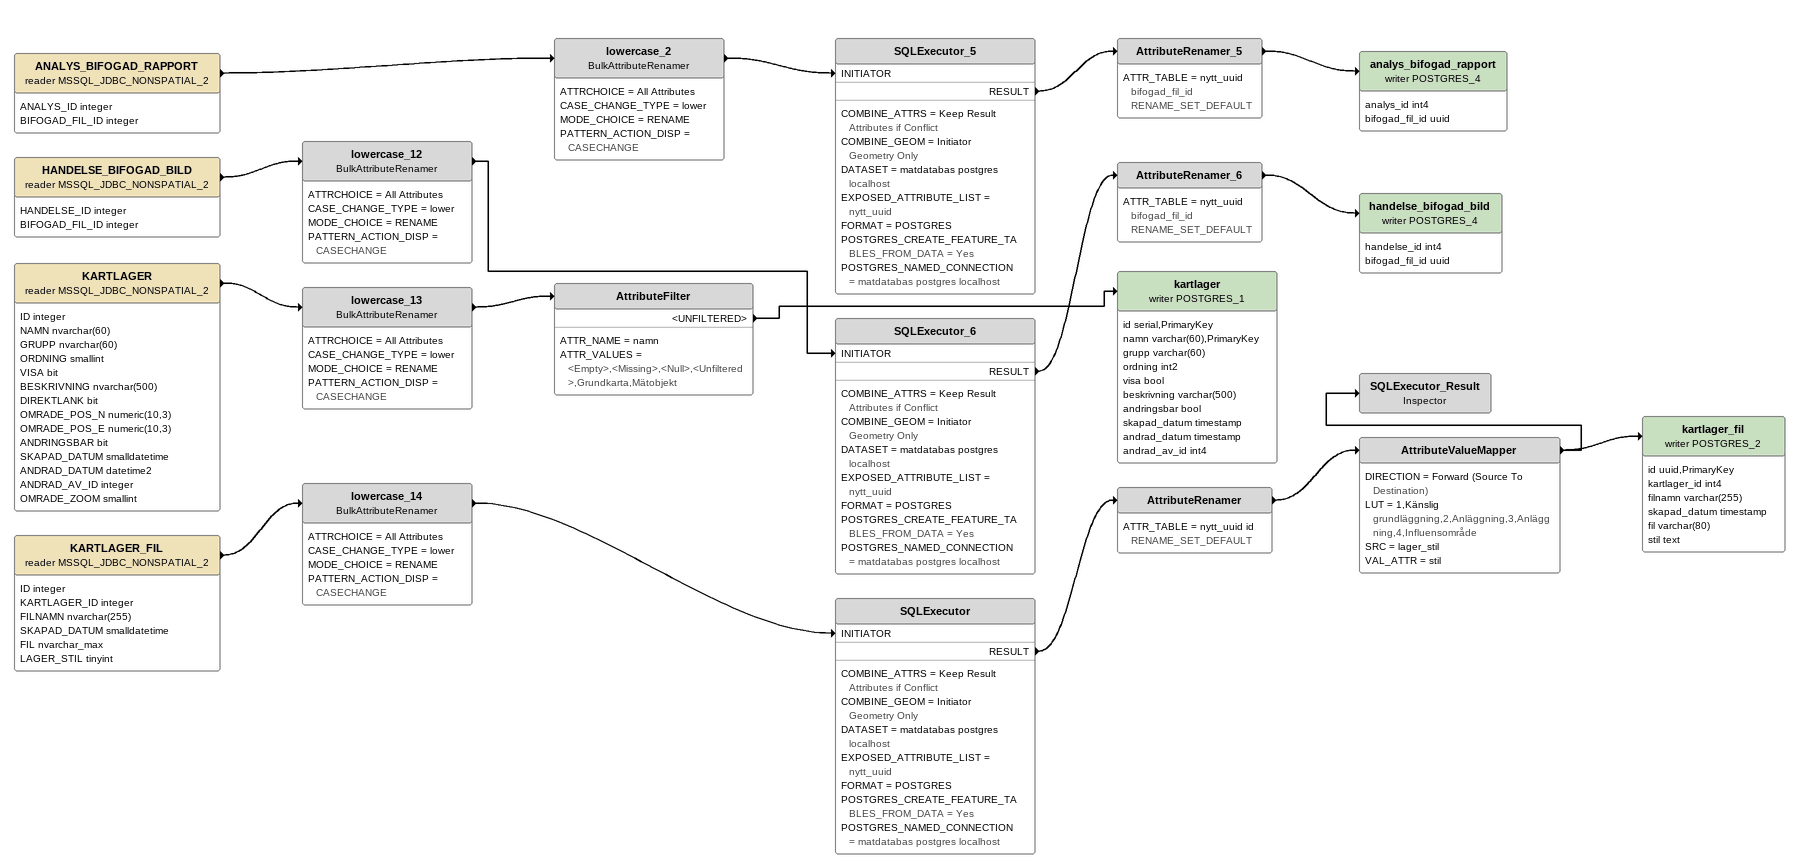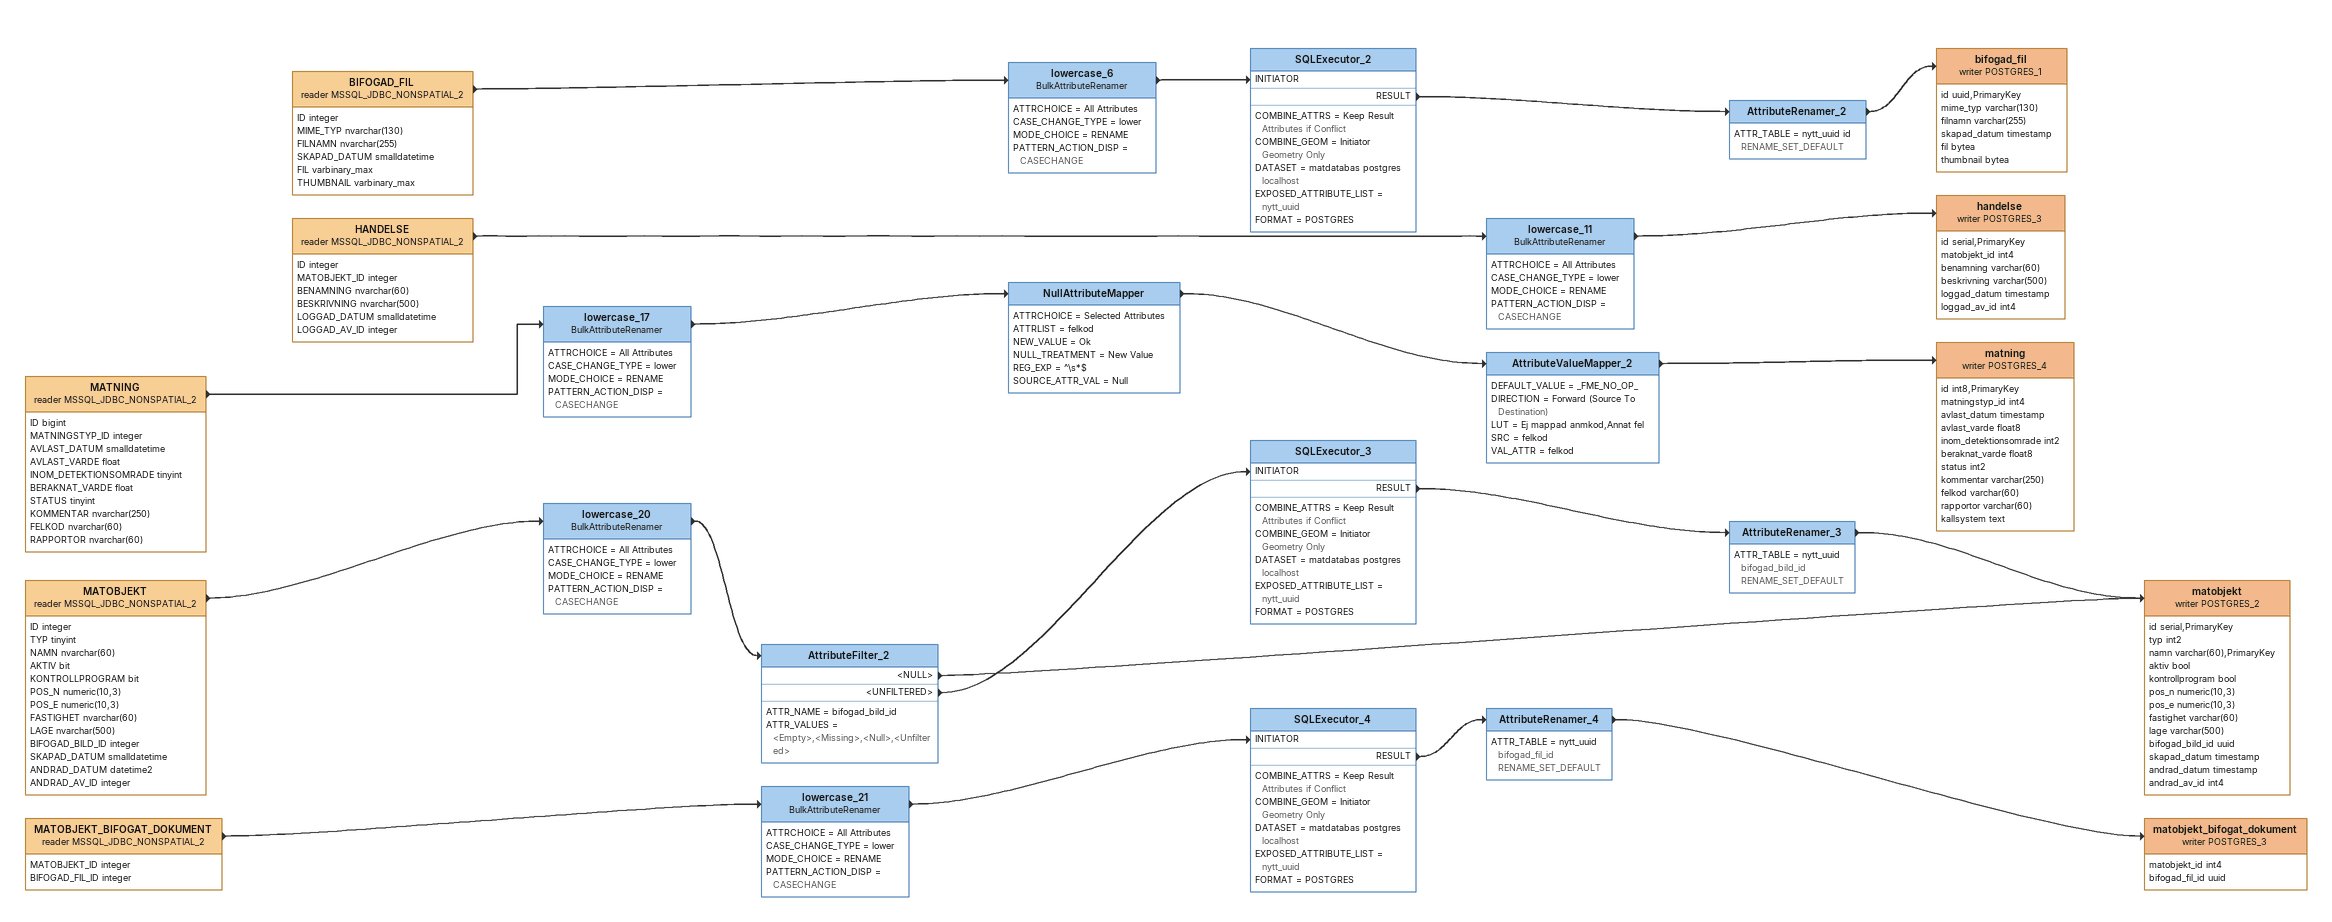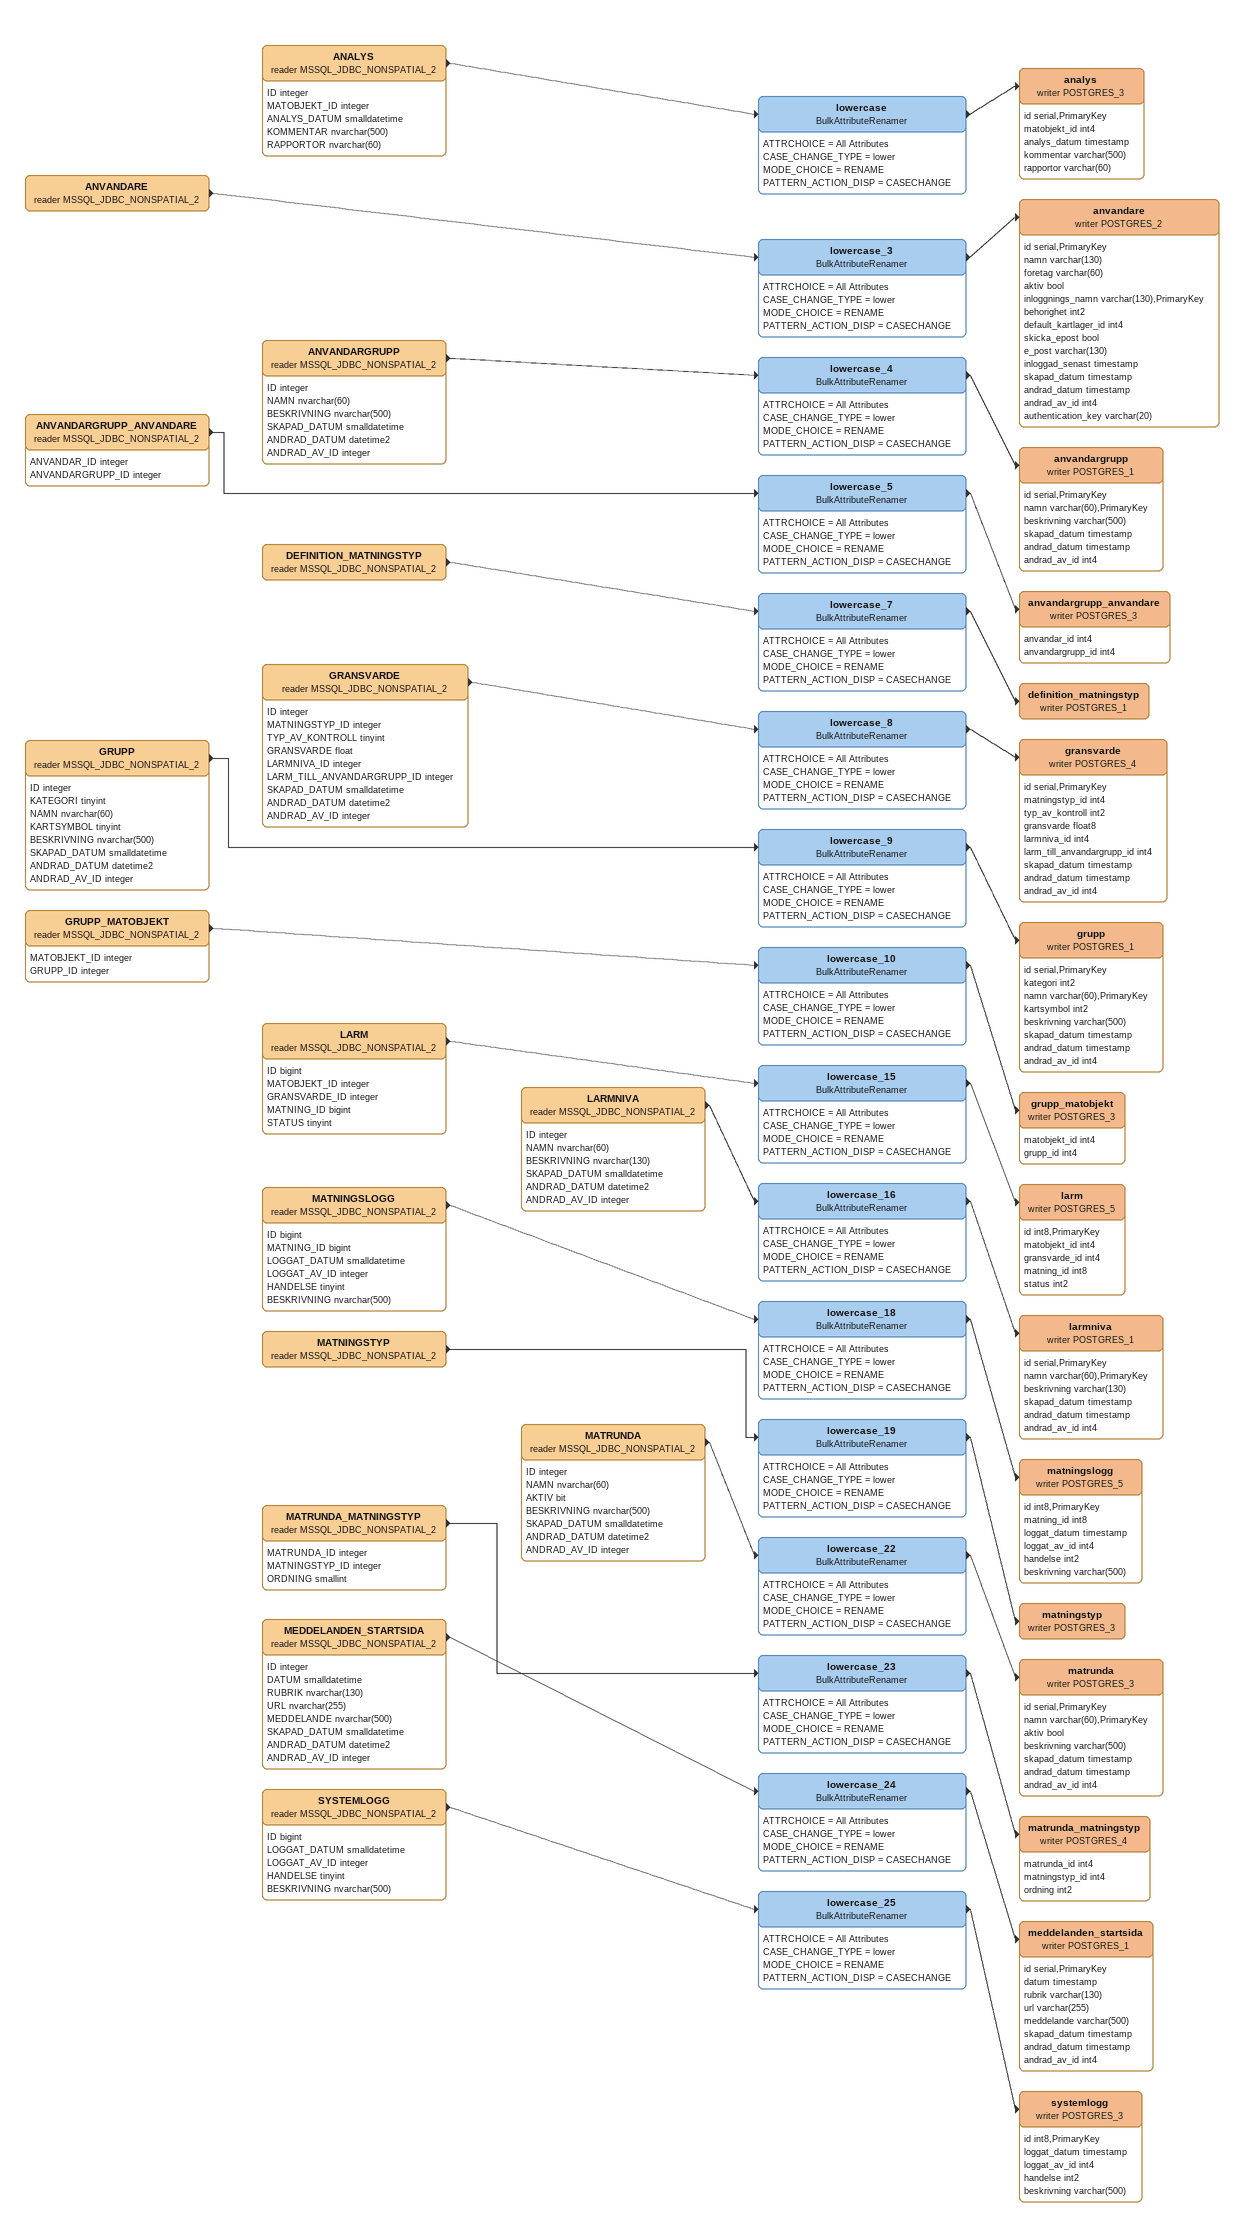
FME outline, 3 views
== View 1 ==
ANALYS_BIFOGAD_RAPPORT (reader MSSQL_JDBC_NONSPATIAL_2)
    attributes: ANALYS_ID integer, BIFOGAD_FIL_ID integer
    -> lowercase_2
lowercase_2: BulkAttributeRenamer
    ATTRCHOICE = All Attributes
    CASE_CHANGE_TYPE = lower
    MODE_CHOICE = RENAME
    PATTERN_ACTION_DISP = CASECHANGE
    -> SQLExecutor_5 [INITIATOR]
SQLExecutor_5
    COMBINE_ATTRS = Keep Result Attributes if Conflict
    COMBINE_GEOM = Initiator Geometry Only
    DATASET = matdatabas postgres localhost
    EXPOSED_ATTRIBUTE_LIST = nytt_uuid
    FORMAT = POSTGRES
    POSTGRES_CREATE_FEATURE_TABLES_FROM_DATA = Yes
    POSTGRES_NAMED_CONNECTION = matdatabas postgres localhost
    RESULT -> AttributeRenamer_5
AttributeRenamer_5
    ATTR_TABLE = nytt_uuid bifogad_fil_id RENAME_SET_DEFAULT
    -> analys_bifogad_rapport (writer POSTGRES_4)
analys_bifogad_rapport (writer POSTGRES_4)
    attributes: analys_id int4, bifogad_fil_id uuid
HANDELSE_BIFOGAD_BILD (reader MSSQL_JDBC_NONSPATIAL_2)
    attributes: HANDELSE_ID integer, BIFOGAD_FIL_ID integer
    -> lowercase_12
lowercase_12: BulkAttributeRenamer
    ATTRCHOICE = All Attributes
    CASE_CHANGE_TYPE = lower
    MODE_CHOICE = RENAME
    PATTERN_ACTION_DISP = CASECHANGE
    -> SQLExecutor_6 [INITIATOR]
SQLExecutor_6
    COMBINE_ATTRS = Keep Result Attributes if Conflict
    COMBINE_GEOM = Initiator Geometry Only
    DATASET = matdatabas postgres localhost
    EXPOSED_ATTRIBUTE_LIST = nytt_uuid
    FORMAT = POSTGRES
    POSTGRES_CREATE_FEATURE_TABLES_FROM_DATA = Yes
    POSTGRES_NAMED_CONNECTION = matdatabas postgres localhost
    RESULT -> AttributeRenamer_6
AttributeRenamer_6
    ATTR_TABLE = nytt_uuid bifogad_fil_id RENAME_SET_DEFAULT
    -> handelse_bifogad_bild (writer POSTGRES_4)
handelse_bifogad_bild (writer POSTGRES_4)
    attributes: handelse_id int4, bifogad_fil_id uuid
KARTLAGER (reader MSSQL_JDBC_NONSPATIAL_2)
    attributes: ID integer, NAMN nvarchar(60), GRUPP nvarchar(60), ORDNING smallint, VISA bit, BESKRIVNING nvarchar(500), DIREKTLANK bit, OMRADE_POS_N numeric(10,3), OMRADE_POS_E numeric(10,3), ANDRINGSBAR bit, SKAPAD_DATUM smalldatetime, ANDRAD_DATUM datetime2, ANDRAD_AV_ID integer, OMRADE_ZOOM smallint
    -> lowercase_13
lowercase_13: BulkAttributeRenamer
    ATTRCHOICE = All Attributes
    CASE_CHANGE_TYPE = lower
    MODE_CHOICE = RENAME
    PATTERN_ACTION_DISP = CASECHANGE
    -> AttributeFilter
AttributeFilter
    ATTR_NAME = namn
    ATTR_VALUES = <Empty>,<Missing>,<Null>,<Unfiltered>,Grundkarta,Mätobjekt
    <UNFILTERED> -> kartlager (writer POSTGRES_1)
kartlager (writer POSTGRES_1)
    attributes: id serial,PrimaryKey, namn varchar(60),PrimaryKey, grupp varchar(60), ordning int2, visa bool, beskrivning varchar(500), andringsbar bool, skapad_datum timestamp, andrad_datum timestamp, andrad_av_id int4
KARTLAGER_FIL (reader MSSQL_JDBC_NONSPATIAL_2)
    attributes: ID integer, KARTLAGER_ID integer, FILNAMN nvarchar(255), SKAPAD_DATUM smalldatetime, FIL nvarchar_max, LAGER_STIL tinyint
    -> lowercase_14
lowercase_14: BulkAttributeRenamer
    ATTRCHOICE = All Attributes
    CASE_CHANGE_TYPE = lower
    MODE_CHOICE = RENAME
    PATTERN_ACTION_DISP = CASECHANGE
    -> SQLExecutor [INITIATOR]
SQLExecutor
    COMBINE_ATTRS = Keep Result Attributes if Conflict
    COMBINE_GEOM = Initiator Geometry Only
    DATASET = matdatabas postgres localhost
    EXPOSED_ATTRIBUTE_LIST = nytt_uuid
    FORMAT = POSTGRES
    POSTGRES_CREATE_FEATURE_TABLES_FROM_DATA = Yes
    POSTGRES_NAMED_CONNECTION = matdatabas postgres localhost
    RESULT -> AttributeRenamer
AttributeRenamer
    ATTR_TABLE = nytt_uuid id RENAME_SET_DEFAULT
    -> AttributeValueMapper
AttributeValueMapper
    DIRECTION = Forward (Source To Destination)
    LUT = 1,Känslig grundläggning,2,Anläggning,3,Anläggning,4,Influensområde
    SRC = lager_stil
    VAL_ATTR = stil
    -> SQLExecutor_Result
    -> kartlager_fil (writer POSTGRES_2)
SQLExecutor_Result: Inspector
kartlager_fil (writer POSTGRES_2)
    attributes: id uuid,PrimaryKey, kartlager_id int4, filnamn varchar(255), skapad_datum timestamp, fil varchar(80), stil text

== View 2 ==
MATOBJEKT (reader MSSQL_JDBC_NONSPATIAL_2)
    attributes: ID integer, TYP tinyint, NAMN nvarchar(60), AKTIV bit, KONTROLLPROGRAM bit, POS_N numeric(10,3), POS_E numeric(10,3), FASTIGHET nvarchar(60), LAGE nvarchar(500), BIFOGAD_BILD_ID integer, SKAPAD_DATUM smalldatetime, ANDRAD_DATUM datetime2, ANDRAD_AV_ID integer
    -> lowercase_20
lowercase_20: BulkAttributeRenamer
    ATTRCHOICE = All Attributes
    CASE_CHANGE_TYPE = lower
    MODE_CHOICE = RENAME
    PATTERN_ACTION_DISP = CASECHANGE
    -> AttributeFilter_2
AttributeFilter_2
    ATTR_NAME = bifogad_bild_id
    ATTR_VALUES = <Empty>,<Missing>,<Null>,<Unfiltered>
    <NULL> -> matobjekt (writer POSTGRES_2)
    <UNFILTERED> -> SQLExecutor_3 [INITIATOR]
SQLExecutor_3
    COMBINE_ATTRS = Keep Result Attributes if Conflict
    COMBINE_GEOM = Initiator Geometry Only
    DATASET = matdatabas postgres localhost
    EXPOSED_ATTRIBUTE_LIST = nytt_uuid
    FORMAT = POSTGRES
    RESULT -> AttributeRenamer_3
AttributeRenamer_3
    ATTR_TABLE = nytt_uuid bifogad_bild_id RENAME_SET_DEFAULT
    -> matobjekt (writer POSTGRES_2)
matobjekt (writer POSTGRES_2)
    attributes: id serial,PrimaryKey, typ int2, namn varchar(60),PrimaryKey, aktiv bool, kontrollprogram bool, pos_n numeric(10,3), pos_e numeric(10,3), fastighet varchar(60), lage varchar(500), bifogad_bild_id uuid, skapad_datum timestamp, andrad_datum timestamp, andrad_av_id int4
MATOBJEKT_BIFOGAT_DOKUMENT (reader MSSQL_JDBC_NONSPATIAL_2)
    attributes: MATOBJEKT_ID integer, BIFOGAD_FIL_ID integer
    -> lowercase_21
lowercase_21: BulkAttributeRenamer
    ATTRCHOICE = All Attributes
    CASE_CHANGE_TYPE = lower
    MODE_CHOICE = RENAME
    PATTERN_ACTION_DISP = CASECHANGE
    -> SQLExecutor_4 [INITIATOR]
SQLExecutor_4
    COMBINE_ATTRS = Keep Result Attributes if Conflict
    COMBINE_GEOM = Initiator Geometry Only
    DATASET = matdatabas postgres localhost
    EXPOSED_ATTRIBUTE_LIST = nytt_uuid
    FORMAT = POSTGRES
    RESULT -> AttributeRenamer_4
AttributeRenamer_4
    ATTR_TABLE = nytt_uuid bifogad_fil_id RENAME_SET_DEFAULT
    -> matobjekt_bifogat_dokument (writer POSTGRES_3)
matobjekt_bifogat_dokument (writer POSTGRES_3)
    attributes: matobjekt_id int4, bifogad_fil_id uuid
MATNING (reader MSSQL_JDBC_NONSPATIAL_2)
    attributes: ID bigint, MATNINGSTYP_ID integer, AVLAST_DATUM smalldatetime, AVLAST_VARDE float, INOM_DETEKTIONSOMRADE tinyint, BERAKNAT_VARDE float, STATUS tinyint, KOMMENTAR nvarchar(250), FELKOD nvarchar(60), RAPPORTOR nvarchar(60)
    -> lowercase_17
lowercase_17: BulkAttributeRenamer
    ATTRCHOICE = All Attributes
    CASE_CHANGE_TYPE = lower
    MODE_CHOICE = RENAME
    PATTERN_ACTION_DISP = CASECHANGE
    -> NullAttributeMapper
NullAttributeMapper
    ATTRCHOICE = Selected Attributes
    ATTRLIST = felkod
    NEW_VALUE = Ok
    NULL_TREATMENT = New Value
    REG_EXP = ^\s*$
    SOURCE_ATTR_VAL = Null
    -> AttributeValueMapper_2
AttributeValueMapper_2
    DEFAULT_VALUE = _FME_NO_OP_
    DIRECTION = Forward (Source To Destination)
    LUT = Ej mappad anmkod,Annat fel
    SRC = felkod
    VAL_ATTR = felkod
    -> matning (writer POSTGRES_4)
matning (writer POSTGRES_4)
    attributes: id int8,PrimaryKey, matningstyp_id int4, avlast_datum timestamp, avlast_varde float8, inom_detektionsomrade int2, beraknat_varde float8, status int2, kommentar varchar(250), felkod varchar(60), rapportor varchar(60), kallsystem text
BIFOGAD_FIL (reader MSSQL_JDBC_NONSPATIAL_2)
    attributes: ID integer, MIME_TYP nvarchar(130), FILNAMN nvarchar(255), SKAPAD_DATUM smalldatetime, FIL varbinary_max, THUMBNAIL varbinary_max
    -> lowercase_6
lowercase_6: BulkAttributeRenamer
    ATTRCHOICE = All Attributes
    CASE_CHANGE_TYPE = lower
    MODE_CHOICE = RENAME
    PATTERN_ACTION_DISP = CASECHANGE
    -> SQLExecutor_2 [INITIATOR]
SQLExecutor_2
    COMBINE_ATTRS = Keep Result Attributes if Conflict
    COMBINE_GEOM = Initiator Geometry Only
    DATASET = matdatabas postgres localhost
    EXPOSED_ATTRIBUTE_LIST = nytt_uuid
    FORMAT = POSTGRES
    RESULT -> AttributeRenamer_2
AttributeRenamer_2
    ATTR_TABLE = nytt_uuid id RENAME_SET_DEFAULT
    -> bifogad_fil (writer POSTGRES_1)
bifogad_fil (writer POSTGRES_1)
    attributes: id uuid,PrimaryKey, mime_typ varchar(130), filnamn varchar(255), skapad_datum timestamp, fil bytea, thumbnail bytea
HANDELSE (reader MSSQL_JDBC_NONSPATIAL_2)
    attributes: ID integer, MATOBJEKT_ID integer, BENAMNING nvarchar(60), BESKRIVNING nvarchar(500), LOGGAD_DATUM smalldatetime, LOGGAD_AV_ID integer
    -> lowercase_11
lowercase_11: BulkAttributeRenamer
    ATTRCHOICE = All Attributes
    CASE_CHANGE_TYPE = lower
    MODE_CHOICE = RENAME
    PATTERN_ACTION_DISP = CASECHANGE
    -> handelse (writer POSTGRES_3)
handelse (writer POSTGRES_3)
    attributes: id serial,PrimaryKey, matobjekt_id int4, benamning varchar(60), beskrivning varchar(500), loggad_datum timestamp, loggad_av_id int4

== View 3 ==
ANVANDARE (reader MSSQL_JDBC_NONSPATIAL_2)
    -> lowercase_3
lowercase_3: BulkAttributeRenamer
    ATTRCHOICE = All Attributes
    CASE_CHANGE_TYPE = lower
    MODE_CHOICE = RENAME
    PATTERN_ACTION_DISP = CASECHANGE
    -> anvandare (writer POSTGRES_2)
anvandare (writer POSTGRES_2)
    attributes: id serial,PrimaryKey, namn varchar(130), foretag varchar(60), aktiv bool, inloggnings_namn varchar(130),PrimaryKey, behorighet int2, default_kartlager_id int4, skicka_epost bool, e_post varchar(130), inloggad_senast timestamp, skapad_datum timestamp, andrad_datum timestamp, andrad_av_id int4, authentication_key varchar(20)
GRUPP_MATOBJEKT (reader MSSQL_JDBC_NONSPATIAL_2)
    attributes: MATOBJEKT_ID integer, GRUPP_ID integer
    -> lowercase_10
lowercase_10: BulkAttributeRenamer
    ATTRCHOICE = All Attributes
    CASE_CHANGE_TYPE = lower
    MODE_CHOICE = RENAME
    PATTERN_ACTION_DISP = CASECHANGE
    -> grupp_matobjekt (writer POSTGRES_3)
grupp_matobjekt (writer POSTGRES_3)
    attributes: matobjekt_id int4, grupp_id int4
ANALYS (reader MSSQL_JDBC_NONSPATIAL_2)
    attributes: ID integer, MATOBJEKT_ID integer, ANALYS_DATUM smalldatetime, KOMMENTAR nvarchar(500), RAPPORTOR nvarchar(60)
    -> lowercase
lowercase: BulkAttributeRenamer
    ATTRCHOICE = All Attributes
    CASE_CHANGE_TYPE = lower
    MODE_CHOICE = RENAME
    PATTERN_ACTION_DISP = CASECHANGE
    -> analys (writer POSTGRES_3)
analys (writer POSTGRES_3)
    attributes: id serial,PrimaryKey, matobjekt_id int4, analys_datum timestamp, kommentar varchar(500), rapportor varchar(60)
ANVANDARGRUPP_ANVANDARE (reader MSSQL_JDBC_NONSPATIAL_2)
    attributes: ANVANDAR_ID integer, ANVANDARGRUPP_ID integer
    -> lowercase_5
lowercase_5: BulkAttributeRenamer
    ATTRCHOICE = All Attributes
    CASE_CHANGE_TYPE = lower
    MODE_CHOICE = RENAME
    PATTERN_ACTION_DISP = CASECHANGE
    -> anvandargrupp_anvandare (writer POSTGRES_3)
anvandargrupp_anvandare (writer POSTGRES_3)
    attributes: anvandar_id int4, anvandargrupp_id int4
GRUPP (reader MSSQL_JDBC_NONSPATIAL_2)
    attributes: ID integer, KATEGORI tinyint, NAMN nvarchar(60), KARTSYMBOL tinyint, BESKRIVNING nvarchar(500), SKAPAD_DATUM smalldatetime, ANDRAD_DATUM datetime2, ANDRAD_AV_ID integer
    -> lowercase_9
lowercase_9: BulkAttributeRenamer
    ATTRCHOICE = All Attributes
    CASE_CHANGE_TYPE = lower
    MODE_CHOICE = RENAME
    PATTERN_ACTION_DISP = CASECHANGE
    -> grupp (writer POSTGRES_1)
grupp (writer POSTGRES_1)
    attributes: id serial,PrimaryKey, kategori int2, namn varchar(60),PrimaryKey, kartsymbol int2, beskrivning varchar(500), skapad_datum timestamp, andrad_datum timestamp, andrad_av_id int4
LARM (reader MSSQL_JDBC_NONSPATIAL_2)
    attributes: ID bigint, MATOBJEKT_ID integer, GRANSVARDE_ID integer, MATNING_ID bigint, STATUS tinyint
    -> lowercase_15
lowercase_15: BulkAttributeRenamer
    ATTRCHOICE = All Attributes
    CASE_CHANGE_TYPE = lower
    MODE_CHOICE = RENAME
    PATTERN_ACTION_DISP = CASECHANGE
    -> larm (writer POSTGRES_5)
larm (writer POSTGRES_5)
    attributes: id int8,PrimaryKey, matobjekt_id int4, gransvarde_id int4, matning_id int8, status int2
ANVANDARGRUPP (reader MSSQL_JDBC_NONSPATIAL_2)
    attributes: ID integer, NAMN nvarchar(60), BESKRIVNING nvarchar(500), SKAPAD_DATUM smalldatetime, ANDRAD_DATUM datetime2, ANDRAD_AV_ID integer
    -> lowercase_4
lowercase_4: BulkAttributeRenamer
    ATTRCHOICE = All Attributes
    CASE_CHANGE_TYPE = lower
    MODE_CHOICE = RENAME
    PATTERN_ACTION_DISP = CASECHANGE
    -> anvandargrupp (writer POSTGRES_1)
anvandargrupp (writer POSTGRES_1)
    attributes: id serial,PrimaryKey, namn varchar(60),PrimaryKey, beskrivning varchar(500), skapad_datum timestamp, andrad_datum timestamp, andrad_av_id int4
DEFINITION_MATNINGSTYP (reader MSSQL_JDBC_NONSPATIAL_2)
    -> lowercase_7
lowercase_7: BulkAttributeRenamer
    ATTRCHOICE = All Attributes
    CASE_CHANGE_TYPE = lower
    MODE_CHOICE = RENAME
    PATTERN_ACTION_DISP = CASECHANGE
    -> definition_matningstyp (writer POSTGRES_1)
definition_matningstyp (writer POSTGRES_1)
GRANSVARDE (reader MSSQL_JDBC_NONSPATIAL_2)
    attributes: ID integer, MATNINGSTYP_ID integer, TYP_AV_KONTROLL tinyint, GRANSVARDE float, LARMNIVA_ID integer, LARM_TILL_ANVANDARGRUPP_ID integer, SKAPAD_DATUM smalldatetime, ANDRAD_DATUM datetime2, ANDRAD_AV_ID integer
    -> lowercase_8
lowercase_8: BulkAttributeRenamer
    ATTRCHOICE = All Attributes
    CASE_CHANGE_TYPE = lower
    MODE_CHOICE = RENAME
    PATTERN_ACTION_DISP = CASECHANGE
    -> gransvarde (writer POSTGRES_4)
gransvarde (writer POSTGRES_4)
    attributes: id serial,PrimaryKey, matningstyp_id int4, typ_av_kontroll int2, gransvarde float8, larmniva_id int4, larm_till_anvandargrupp_id int4, skapad_datum timestamp, andrad_datum timestamp, andrad_av_id int4
LARMNIVA (reader MSSQL_JDBC_NONSPATIAL_2)
    attributes: ID integer, NAMN nvarchar(60), BESKRIVNING nvarchar(130), SKAPAD_DATUM smalldatetime, ANDRAD_DATUM datetime2, ANDRAD_AV_ID integer
    -> lowercase_16
lowercase_16: BulkAttributeRenamer
    ATTRCHOICE = All Attributes
    CASE_CHANGE_TYPE = lower
    MODE_CHOICE = RENAME
    PATTERN_ACTION_DISP = CASECHANGE
    -> larmniva (writer POSTGRES_1)
larmniva (writer POSTGRES_1)
    attributes: id serial,PrimaryKey, namn varchar(60),PrimaryKey, beskrivning varchar(130), skapad_datum timestamp, andrad_datum timestamp, andrad_av_id int4
MATNINGSLOGG (reader MSSQL_JDBC_NONSPATIAL_2)
    attributes: ID bigint, MATNING_ID bigint, LOGGAT_DATUM smalldatetime, LOGGAT_AV_ID integer, HANDELSE tinyint, BESKRIVNING nvarchar(500)
    -> lowercase_18
lowercase_18: BulkAttributeRenamer
    ATTRCHOICE = All Attributes
    CASE_CHANGE_TYPE = lower
    MODE_CHOICE = RENAME
    PATTERN_ACTION_DISP = CASECHANGE
    -> matningslogg (writer POSTGRES_5)
matningslogg (writer POSTGRES_5)
    attributes: id int8,PrimaryKey, matning_id int8, loggat_datum timestamp, loggat_av_id int4, handelse int2, beskrivning varchar(500)
MATNINGSTYP (reader MSSQL_JDBC_NONSPATIAL_2)
    -> lowercase_19
lowercase_19: BulkAttributeRenamer
    ATTRCHOICE = All Attributes
    CASE_CHANGE_TYPE = lower
    MODE_CHOICE = RENAME
    PATTERN_ACTION_DISP = CASECHANGE
    -> matningstyp (writer POSTGRES_3)
matningstyp (writer POSTGRES_3)
MATRUNDA (reader MSSQL_JDBC_NONSPATIAL_2)
    attributes: ID integer, NAMN nvarchar(60), AKTIV bit, BESKRIVNING nvarchar(500), SKAPAD_DATUM smalldatetime, ANDRAD_DATUM datetime2, ANDRAD_AV_ID integer
    -> lowercase_22
lowercase_22: BulkAttributeRenamer
    ATTRCHOICE = All Attributes
    CASE_CHANGE_TYPE = lower
    MODE_CHOICE = RENAME
    PATTERN_ACTION_DISP = CASECHANGE
    -> matrunda (writer POSTGRES_3)
matrunda (writer POSTGRES_3)
    attributes: id serial,PrimaryKey, namn varchar(60),PrimaryKey, aktiv bool, beskrivning varchar(500), skapad_datum timestamp, andrad_datum timestamp, andrad_av_id int4
MATRUNDA_MATNINGSTYP (reader MSSQL_JDBC_NONSPATIAL_2)
    attributes: MATRUNDA_ID integer, MATNINGSTYP_ID integer, ORDNING smallint
    -> lowercase_23
lowercase_23: BulkAttributeRenamer
    ATTRCHOICE = All Attributes
    CASE_CHANGE_TYPE = lower
    MODE_CHOICE = RENAME
    PATTERN_ACTION_DISP = CASECHANGE
    -> matrunda_matningstyp (writer POSTGRES_4)
matrunda_matningstyp (writer POSTGRES_4)
    attributes: matrunda_id int4, matningstyp_id int4, ordning int2
MEDDELANDEN_STARTSIDA (reader MSSQL_JDBC_NONSPATIAL_2)
    attributes: ID integer, DATUM smalldatetime, RUBRIK nvarchar(130), URL nvarchar(255), MEDDELANDE nvarchar(500), SKAPAD_DATUM smalldatetime, ANDRAD_DATUM datetime2, ANDRAD_AV_ID integer
    -> lowercase_24
lowercase_24: BulkAttributeRenamer
    ATTRCHOICE = All Attributes
    CASE_CHANGE_TYPE = lower
    MODE_CHOICE = RENAME
    PATTERN_ACTION_DISP = CASECHANGE
    -> meddelanden_startsida (writer POSTGRES_1)
meddelanden_startsida (writer POSTGRES_1)
    attributes: id serial,PrimaryKey, datum timestamp, rubrik varchar(130), url varchar(255), meddelande varchar(500), skapad_datum timestamp, andrad_datum timestamp, andrad_av_id int4
SYSTEMLOGG (reader MSSQL_JDBC_NONSPATIAL_2)
    attributes: ID bigint, LOGGAT_DATUM smalldatetime, LOGGAT_AV_ID integer, HANDELSE tinyint, BESKRIVNING nvarchar(500)
    -> lowercase_25
lowercase_25: BulkAttributeRenamer
    ATTRCHOICE = All Attributes
    CASE_CHANGE_TYPE = lower
    MODE_CHOICE = RENAME
    PATTERN_ACTION_DISP = CASECHANGE
    -> systemlogg (writer POSTGRES_3)
systemlogg (writer POSTGRES_3)
    attributes: id int8,PrimaryKey, loggat_datum timestamp, loggat_av_id int4, handelse int2, beskrivning varchar(500)
